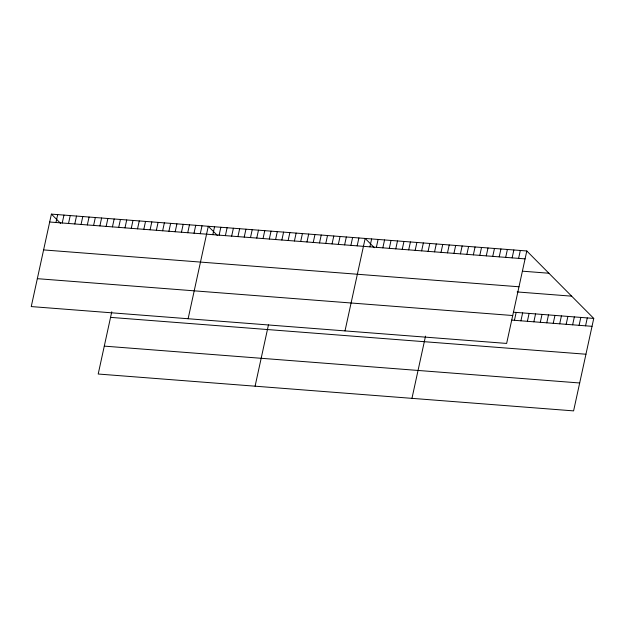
<?xml version="1.0" encoding="UTF-8"?>
<svg xmlns="http://www.w3.org/2000/svg" width="625" height="625" viewBox="0 0 625 625"><rect width="100%" height="100%" fill="white"/><g stroke="black" fill="none" stroke-linecap="round" stroke-linejoin="round"><path stroke-width="0.94" d="M51.406 214.117L31.25 306.578L506.633 343.43L526.797 250.977L51.406 214.117L60.617 223.391M55.961 222.508L57.688 214.609M62.234 222.992L63.961 215.094M68.516 223.477L70.234 215.578M74.789 223.961L76.508 216.062M81.062 224.453L82.781 216.555M87.336 224.938L89.062 217.039M93.609 225.422L95.336 217.523M99.891 225.906L101.609 218.008M106.164 226.398L107.883 218.5M112.437 226.883L114.164 218.984M118.711 227.367L120.438 219.469M124.992 227.859L126.711 219.961M111.773 311.789L98.203 374.023L573.594 410.883L593.75 318.422L526.797 250.977M131.266 228.344L132.984 220.445M137.539 228.828L139.258 220.93M143.812 229.312L145.539 221.414M150.086 229.805L151.812 221.906M156.367 230.289L158.086 222.391M162.641 230.773L164.359 222.875M168.914 231.258L170.633 223.359M175.188 231.75L176.914 223.852M181.461 232.234L183.188 224.336M187.742 232.719L189.461 224.82M194.016 233.203L195.734 225.305M200.289 233.695L202.008 225.797M188.125 318.742L208.289 226.281L217.492 235.555M212.836 234.664L214.562 226.766M219.117 235.156L220.836 227.258M225.391 235.641L227.109 227.742M231.664 236.125L233.391 228.227M237.938 236.609L239.664 228.711M244.219 237.102L245.938 229.203M250.492 237.586L252.211 229.688M256.766 238.07L258.484 230.172M263.039 238.555L264.766 230.656M269.312 239.047L271.039 231.148M275.594 239.531L277.312 231.633M281.867 240.016L283.586 232.117M255.086 386.188L268.453 324.883M288.141 240.5L289.859 232.602M294.414 240.992L296.141 233.094M300.688 241.477L302.414 233.578M306.969 241.961L308.688 234.063M313.242 242.453L314.961 234.555M319.516 242.937L321.234 235.039M325.789 243.422L327.516 235.523M332.062 243.906L333.789 236.008M338.344 244.398L340.062 236.5M344.617 244.883L346.336 236.984M350.891 245.367L352.617 237.469M357.164 245.852L358.891 237.953M345.008 330.898L365.164 238.445L374.367 247.719M369.906 246.844L371.633 238.945M376.375 247.344L378.094 239.445M382.836 247.844L384.562 239.945M389.305 248.344L391.023 240.445M395.766 248.844L397.492 240.945M402.234 249.352L403.953 241.453M408.695 249.852L410.422 241.953M415.164 250.352L416.883 242.453M421.633 250.852L423.352 242.953M428.094 251.352L429.812 243.453M434.562 251.852L436.281 243.953M441.023 252.359L442.75 244.461M411.961 398.352L425.531 336.117M447.492 252.859L449.211 244.961M453.953 253.359L455.68 245.461M460.422 253.859L462.141 245.961M466.883 254.359L468.609 246.461M473.352 254.859L475.07 246.961M479.812 255.359L481.539 247.461M486.281 255.867L488 247.969M492.75 256.367L494.469 248.469M499.211 256.867L500.938 248.969M505.68 257.367L507.398 249.469M512.141 257.867L513.867 249.969M518.609 258.367L520.328 250.469M514.445 320.305L516.164 312.406M520.914 320.805L522.633 312.906M527.375 321.305L529.094 313.406M533.844 321.812L535.562 313.914M540.305 322.312L542.031 314.414M546.773 322.812L548.492 314.914M553.234 323.312L554.961 315.414M559.703 323.812L561.422 315.914M566.164 324.312L567.891 316.414M572.633 324.812L574.352 316.914M579.094 325.32L580.82 317.422M585.562 325.82L587.281 317.922M49.688 222.016L525.07 258.875M523.031 271.227L548.891 273.234M43.602 249.922L518.992 286.773M517.164 291.938L571.656 296.164M513.398 312.195L593.75 318.422M37.336 278.672L512.719 315.523M511.672 320.094L592.031 326.32M110.555 317.375L585.945 354.227M104.289 346.125L579.672 382.977"/></g></svg>
